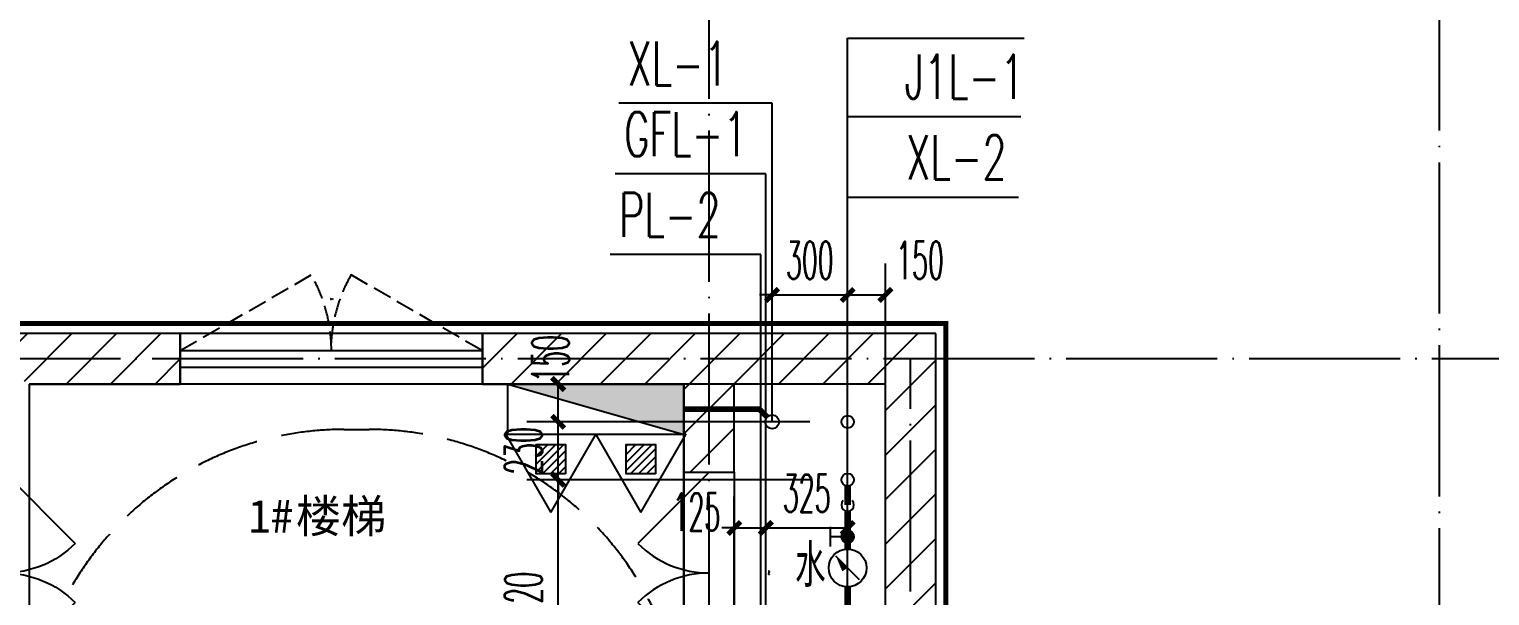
# Model space of a CAD drawing. Extents: x 27938 to 1507990, y 110129 to 923079.
# Drawn here: x 1212464 to 1218264, y 592434 to 594682 of the extents above; entities that cross this region are included whole.
import ezdxf

# ---------------------------------------------------------------- set-up
doc = ezdxf.new("R2010")
doc.units = 0
doc.header["$LTSCALE"] = 1000
doc.header["$MEASUREMENT"] = 0
doc.linetypes.add('DASH', pattern=[0.35, 0.25, -0.1])
doc.linetypes.add('DOTE', pattern=[2.42, 2, -0.2, 0.02, -0.2])
for name, color, linetype in [('----建筑底图', 8, 'Continuous'), ('DIM_SYMB', 3, 'Continuous'), ('DIM_不分区消火栓', 1, 'Continuous'), ('DIM_管井排水', 5, 'Continuous'), ('DIM_给水', 3, 'Continuous'), ('DIM_餐饮排水', 31, 'Continuous'), ('DOTE', 1, 'Continuous'), ('EQUIP_消火栓', 7, 'Continuous'), ('EQUIP_消防', 7, 'Continuous'), ('PIPE-不分区消火栓', 1, 'TG_X'), ('PIPE-给水', 3, 'J1'), ('PUB_HATCH', 8, 'Continuous'), ('PUB_TEXT', 4, 'Continuous'), ('STAIR', 2, 'Continuous'), ('VALVE_给水', 7, 'Continuous'), ('VPIPE-不分区消火栓', 1, 'Continuous'), ('VPIPE-给水', 3, 'J1'), ('VPIPE-给水中', 72, 'J2'), ('WALL', 9, 'Continuous'), ('WINDOW', 4, 'Continuous'), ('WINDOW_TEXT', 7, 'Continuous')]:
    doc.layers.add(name, color=color, linetype=linetype)
doc.layers.add('S-L主梁线', color=4, linetype='DASH', plot=False)
doc.styles.add('_TCH_DIM_T3', font='SIMPLEX.shx', dxfattribs={"width": 0.494118, "bigfont": 'GBCBIG.shx'})
doc.styles.add('_TCH_WINDOW', font='SIMPLEX.shx', dxfattribs={"width": 0.7, "height": 3.5, "bigfont": 'GBCBIG.shx'})
doc.styles.add('_TWT_SERIAL', font='SIMPLEX', dxfattribs={"width": 0.8, "height": 3.5, "bigfont": 'HZTXT'})
doc.styles.get("Standard").update_dxf_attribs({"font": 'gbenor.shx', "bigfont": 'gbcbig.shx'})
doc.styles.add('TG_LINETYPE', font='SIMPLEX', dxfattribs={"width": 0.8, "height": 3, "bigfont": 'HZTXT'})
doc.styles.add('黑体', font='simhei.ttf')
doc.linetypes.add('J1', pattern='A,3,-0.2,["J1",Standard,S=0.25,R=0,X=-0.1,Y=-0.115],-0.35', length=3.55)
doc.linetypes.add('J2', pattern='A,3,-0.2,["J2",Standard,S=0.25,R=0,X=-0.1,Y=-0.115],-0.35', length=3.55)
doc.linetypes.add('TG_X', pattern='A,2,-0.229,["X",TG_LINETYPE,S=0.1,R=0,X=-0.229,Y=-0.15],0', length=2.229)
doc.dimstyles.new('_TWT_ARCH&&50', dxfattribs={"dimtxt": 148.75, "dimasz": 50, "dimexe": 125, "dimexo": 150, "dimgap": 63.125, "dimtad": 1, "dimdec": 0, "dimzin": 0, "dimdsep": 46, "dimtxsty": '_TCH_DIM_T3', "dimblk": 'ARCHTICK', "dimcen": 0.09, "dimclrt": 7, "dimazin": 2, "dimtfac": 1, "dimtdec": 0, "dimtix": 1, "dimtmove": 2, "dimatfit": 3, "dimfxl": 100, "dimtolj": 1, "dimtzin": 0, "dimarcsym": 0})
pattern_1 = [(45, (0, 89.76), (-88.3884, 88.3884), [])]

# ---------------------------------------------------------------- blocks, each defined once
blk = doc.blocks.new('$TwtSys$00000434')
for p, q in [((-0.5, 0.5), (-0.5, -0.5)), ((-0.5, -0.5), (0.5, 0.5)), ((0.5, 0.5), (-0.5, 0.5)), ((0.5, -0.5), (0.5, 0.5)), ((-0.5, -0.5), (0.5, -0.5))]:
    blk.add_line(p, q)
blk.add_solid([(0.5, -0.5), (0.5, 0.5), (-0.5, -0.5)])
blk = doc.blocks.new('$TwtSys$00000546')
h = blk.add_hatch()
h.set_pattern_fill('ANSI31', color=1, scale=200, style=0)
h.set_pattern_definition([(45, (-38543.802, -6670.83), (-17.67767, 17.67767), [])])
h.paths.add_polyline_path([(-64.9, 173.7), (64.9, 173.7), (64.9, 43.9), (-64.9, 43.9)])
at = {"color": 1}
for points in [[(0, 343.6), (-198.4, 0), (198.4, 0)], [(-64.9, 173.7), (64.9, 173.7), (64.9, 43.9), (-64.9, 43.9)]]:
    blk.add_lwpolyline(points, close=True, dxfattribs=at)
blk = doc.blocks.new('$WINLIB2D$00000001')
at = {"color": 0}
for points in [[(-0.5, 0.5), (-0.5, -0.5)], [(-0.5, 0.5), (0.5, 0.5)], [(0.5, -0.5), (0.5, 0.5)], [(0.5, 0.1667), (-0.5, 0.1667)], [(0.5, -0.1667), (-0.5, -0.1667)], [(-0.5, -0.5), (0.5, -0.5)]]:
    blk.add_lwpolyline(points, dxfattribs=at)
blk = doc.blocks.new('$DorLib2D$00000116')
at = {"color": 0}
for p, q in [((-0.5, 0), (-0.1464, 0.3536)), ((0.5, 0), (0.1464, 0.3536))]:
    blk.add_line(p, q, dxfattribs=at)
for centre, start, end in [((-0.5, 0), 0, 45), ((0.5, 0), 135, 180)]:
    blk.add_arc(centre, 0.5, start, end, dxfattribs=at)
blk = doc.blocks.new('A$C149A4CC3')
at = {"layer": 'PUB_HATCH'}
h = blk.add_hatch(dxfattribs=at)
h.set_pattern_fill('普通砖', color=256, scale=50, style=0)
h.set_pattern_definition(pattern_1)
h.paths.add_polyline_path([(-13800, -13260.1), (-13200, -13260.1), (-13200, -13060.1), (-13900, -13060.1), (-13900, -13193.4)])
h = blk.add_hatch(dxfattribs=at)
h.set_pattern_fill('普通砖', color=256, scale=50, style=0)
h.set_pattern_definition(pattern_1)
h.paths.add_polyline_path([(-11100, -13060.1), (-12000, -13060.1), (-12000, -13260.1), (-11200, -13260.1), (-11100, -13193.4)])
h = blk.add_hatch(dxfattribs=at)
h.set_pattern_fill('普通砖', color=256, scale=50, style=0)
h.set_pattern_definition(pattern_1)
h.paths.add_polyline_path([(-10400, -13260.1), (-10200, -13060.1), (-11100, -13060.1), (-11100, -13193.4), (-11000, -13260.1)])
h = blk.add_hatch(dxfattribs=at)
h.set_pattern_fill('普通砖', color=256, scale=50, style=0)
h.set_pattern_definition(pattern_1)
h.paths.add_polyline_path([(-10300, -14776.8), (-10200, -14710.1), (-10200, -13060.1), (-10400, -13260.1), (-10400, -14710.1)])
h = blk.add_hatch(dxfattribs=at)
h.set_pattern_fill('普通砖', color=256, scale=50, style=0)
h.set_pattern_definition(pattern_1)
h.paths.add_polyline_path([(-11200, -13260.1), (-11200, -13610.1), (-11000, -13610.1), (-11000, -13260.1), (-11100, -13193.4)])
at = {"color": 8, "linetype": 'DASH', "ltscale": 0.8, "const_width": 20}
blk.add_lwpolyline([(0, -16470.1), (-1660, -16470.1), (-1660, -15470.1), (-4840, -15470.1), (-4840, -16470.1), (-6360, -16470.1), (-6360, -15470.1), (-8060, -15470.1), (-8060, -14670.1), (-10160, -14670.1), (-10160, -13020.1), (-14840, -13020.1), (-14840, -14670.1), (-16940, -14670.1), (-16940, -15470.1), (-18640, -15470.1), (-18640, -16470.1), (-20160, -16470.1), (-20160, -15470.1), (-23340, -15470.1), (-23340, -16470.1), (-25140, -16470.1)], dxfattribs=at)
at = {"layer": 'DIM_SYMB', "color": 8}
blk.add_lwpolyline([(-13175, -16900.1, 0, 0, 0), (-13175, -13975.1, 0, 0, 0), (-11825, -13975.1, 0, 0, 0), (-11825, -15210.1, 0, 40, 0), (-11825, -15060.1, 0, 0, 0)], format="xyseb", dxfattribs=at)
at = {"layer": 'DOTE', "color": 169, "linetype": 'DOTE', "ltscale": 0.3}
for p, q in [((-11100, -17209.8), (-11100, -11458)), ((-8200, -16610.1), (-8200, -11458)), ((25039.9, -13160.1), (-25818.8, -13160.1)), ((-10300, -14810.1), (-10300, -13160.1))]:
    blk.add_line(p, q, dxfattribs=at)
at = {"layer": 'STAIR', "color": 8}
for p, q in [((-11200, -13260.1), (-13800, -13260.1)), ((-13800, -13260.1), (-13800, -14690.1)), ((-11200, -14690.1), (-11200, -13260.1))]:
    blk.add_line(p, q, dxfattribs=at)
at = {"layer": 'STAIR', "color": 8, "linetype": 'DASH'}
blk.add_lwpolyline([(-13800, -14690.1, -0.414214), (-12550, -13440.1), (-12450, -13440.1, -0.414214), (-11200, -14690.1)], format="xyb", dxfattribs=at)
at = {"layer": 'WALL', "color": 8}
for p, q in [((-13200, -13060.1), (-13900, -13060.1)), ((-13200, -13260.1), (-13200, -13060.1)), ((-11100, -13060.1), (-12000, -13060.1)), ((-12000, -13060.1), (-12000, -13260.1)), ((-10200, -13060.1), (-11100, -13060.1)), ((-10200, -14710.1), (-10200, -13060.1)), ((-13800, -13260.1), (-13200, -13260.1)), ((-12000, -13260.1), (-11200, -13260.1)), ((-11200, -13260.1), (-11200, -13610.1)), ((-10400, -13260.1), (-11000, -13260.1)), ((-11000, -13610.1), (-11000, -13260.1)), ((-10400, -14710.1), (-10400, -13260.1)), ((-11200, -13610.1), (-11000, -13610.1))]:
    blk.add_line(p, q, dxfattribs=at)
at = {"layer": 'WINDOW', "color": 8}
for p, q in [((-11200, -13610.1), (-11200, -14410.1)), ((-11000, -13610.1), (-11000, -14410.1))]:
    blk.add_line(p, q, dxfattribs=at)
at = {"layer": 'WINDOW', "color": 8, "linetype": 'DASH', "ltscale": 0.3}
for points in [[(-13200, -13126.8), (-12680.4, -12826.8, -0.131652), (-12600, -13126.8)], [(-12001.9, -13126.8), (-12521.5, -12826.8, 0.131652), (-12601.9, -13126.8)]]:
    blk.add_lwpolyline(points, format="xyb", dxfattribs=at)
at = {"layer": 'EQUIP_消火栓', "color": 8, "xscale": -700, "yscale": 200, "zscale": 700, "rotation": 180}
blk.add_blockref('$TwtSys$00000434', (-11550, -13360.1), dxfattribs=at)
at = {"layer": 'EQUIP_消防', "color": 8, "xscale": 0.9, "yscale": 0.9, "zscale": 0.9, "rotation": 180}
for p in [(-11728.5, -13460.1), (-11371.5, -13460.1)]:
    blk.add_blockref('$TwtSys$00000546', p, dxfattribs=at)
at = {"layer": 'WINDOW', "color": 8}
ref = blk.add_blockref('$WINLIB2D$00000001', (-12600, -13160.1), dxfattribs=dict(at, xscale=-1200, yscale=-200, zscale=-1200))
ref.add_attrib('A', 'C1214', (-12604.4, -12924.7), dxfattribs={"layer": 'WINDOW_TEXT', "color": 8, "ltscale": 0.5, "height": 4.25, "style": '_TCH_WINDOW', "width": 0.494118})
ref = blk.add_blockref('$DorLib2D$00000116', (-13900, -14010.1), dxfattribs=dict(at, xscale=800, yscale=-800, zscale=800, rotation=89.99999999025357))
ref.add_attrib('A', 'BFM0818', (-14135.4, -14016.7), dxfattribs={"layer": 'WINDOW_TEXT', "color": 8, "ltscale": 0.5, "height": 4.25, "rotation": 90, "style": '_TCH_WINDOW', "width": 0.494118})
ref = blk.add_blockref('$DorLib2D$00000116', (-11100, -14010.1), dxfattribs=dict(at, xscale=-800, yscale=-800, zscale=-800, rotation=270.0000100699408))
ref.add_attrib('A', 'BFM0818', (-10860.4, -14016.7), dxfattribs={"layer": 'WINDOW_TEXT', "color": 8, "ltscale": 0.5, "height": 4.25, "rotation": 90.00001, "style": '_TCH_WINDOW', "width": 0.494118})
at = {"layer": 'PUB_TEXT', "color": 8, "style": '黑体'}
for s, p in [('1#', (-12930, -13850)), ('楼梯', (-12740.9, -13850))]:
    blk.add_text(s, height=131.43, dxfattribs=at).set_placement(p)
at = {"layer": 'PUB_TEXT', "color": 8}
blk.add_text('水', height=168.8, dxfattribs=at).set_placement((-10759, -14065.3))
blk = doc.blocks.new('A$C63B2058D')
at = {"layer": 'S-L主梁线', "color": 0, "linetype": 'ByBlock', "lineweight": 18}
for p, q in [((2549.5, 7750), (-250, 7750)), ((3450, 7750), (2549.5, 7750)), ((3449.6, 6100), (3450, 7750))]:
    blk.add_line(p, q, dxfattribs=at)
at = {"layer": 'S-L主梁线', "color": 0, "linetype": 'DASH', "lineweight": 18}
for p, q in [((-150, 7550), (2449.5, 7550)), ((2449.5, 7550), (2450, 6350)), ((2449.5, 7550), (2450, 6350)), ((2649.5, 7550), (3250, 7550)), ((2649.5, 7550), (2650, 6350)), ((3250, 7550), (3249.6, 6100))]:
    blk.add_line(p, q, dxfattribs=at)
blk = doc.blocks.new('_ArchTick')
at = {"color": 0, "linetype": 'ByBlock', "const_width": 0.4}
blk.add_lwpolyline([(-0.5, -0.5), (0.5, 0.5)], dxfattribs=at)
blk = doc.blocks.new('*D671')
at = {"layer": 'Defpoints', "color": 0}
for p in [(1215713.6, 592702.7), (1215388.6, 591974), (1215713.6, 591974)]:
    blk.add_point(p, dxfattribs=at)
at = {"layer": 'DIM_给水', "color": 0, "lineweight": -2}
for p, q in [((1215388.6, 592124), (1215388.6, 592827.7)), ((1215713.6, 592124), (1215713.6, 592827.7)), ((1215388.6, 592702.7), (1215713.6, 592702.7))]:
    blk.add_line(p, q, dxfattribs=at)
at = {"layer": 'DIM_给水', "color": 0, "lineweight": -2, "xscale": 50, "yscale": 50, "zscale": 50}
for p, rotation in [((1215388.6, 592702.7), 179.9999403300014), ((1215713.6, 592702.7), 359.9999403300015)]:
    blk.add_blockref('_ArchTick', p, dxfattribs=dict(at, rotation=rotation))
at = {"layer": 'DIM_给水', "color": 7, "insert": (1215551.1, 592840.2), "char_height": 148.75, "attachment_point": 5, "rotation": 359.99994, "style": '_TCH_DIM_T3'}
blk.add_mtext('\\A1;325', dxfattribs=at)
blk = doc.blocks.new('*D672')
at = {"layer": 'Defpoints', "color": 0}
for p in [(1215388.6, 592702.7), (1215263.6, 591974), (1215388.6, 591974)]:
    blk.add_point(p, dxfattribs=at)
at = {"layer": 'DIM_给水', "color": 0, "lineweight": -2}
for p, q in [((1215263.6, 592124), (1215263.6, 592827.7)), ((1215388.6, 592124), (1215388.6, 592827.7)), ((1215263.6, 592702.7), (1215213.6, 592702.7)), ((1215263.6, 592702.7), (1215388.6, 592702.7)), ((1215388.6, 592702.7), (1215438.6, 592702.7))]:
    blk.add_line(p, q, dxfattribs=at)
at = {"layer": 'DIM_给水', "color": 0, "lineweight": -2, "xscale": 50, "yscale": 50, "zscale": 50}
for p, rotation in [((1215263.6, 592702.7), 359.9999403300258), ((1215388.6, 592702.7), 179.9999403300258)]:
    blk.add_blockref('_ArchTick', p, dxfattribs=dict(at, rotation=rotation))
at = {"layer": 'DIM_给水', "color": 7, "insert": (1215113.1, 592766.3), "char_height": 148.75, "attachment_point": 5, "rotation": 359.99994, "style": '_TCH_DIM_T3'}
blk.add_mtext('\\A1;125', dxfattribs=at)
blk = doc.blocks.new('*D673')
at = {"layer": 'Defpoints', "color": 0}
for p in [(1215713.6, 593627.6), (1215413.6, 593124), (1215713.6, 593124)]:
    blk.add_point(p, dxfattribs=at)
at = {"layer": 'DIM_给水', "color": 0, "lineweight": -2}
for p, q in [((1215413.6, 593274), (1215413.6, 593752.6)), ((1215713.6, 593274), (1215713.6, 593752.6)), ((1215413.6, 593627.6), (1215363.6, 593627.6)), ((1215413.6, 593627.6), (1215713.6, 593627.6)), ((1215713.6, 593627.6), (1215763.6, 593627.6))]:
    blk.add_line(p, q, dxfattribs=at)
at = {"layer": 'DIM_给水', "color": 0, "lineweight": -2, "xscale": 50, "yscale": 50, "zscale": 50}
blk.add_blockref('_ArchTick', (1215413.6, 593627.6), dxfattribs=at)
at = {"layer": 'DIM_给水', "color": 0, "lineweight": -2, "xscale": 50, "yscale": 50, "zscale": 50, "rotation": 180}
blk.add_blockref('_ArchTick', (1215713.6, 593627.6), dxfattribs=at)
at = {"layer": 'DIM_给水', "color": 7, "insert": (1215563.6, 593765.1), "char_height": 148.75, "attachment_point": 5, "style": '_TCH_DIM_T3'}
blk.add_mtext('\\A1;300', dxfattribs=at)
blk = doc.blocks.new('*D674')
at = {"layer": 'Defpoints', "color": 0}
for p in [(1215863.6, 593627.6), (1215713.6, 593124), (1215863.6, 593124)]:
    blk.add_point(p, dxfattribs=at)
at = {"layer": 'DIM_给水', "color": 0, "lineweight": -2}
for p, q in [((1215713.6, 593274), (1215713.6, 593752.6)), ((1215863.6, 593274), (1215863.6, 593752.6)), ((1215713.6, 593627.6), (1215863.6, 593627.6))]:
    blk.add_line(p, q, dxfattribs=at)
at = {"layer": 'DIM_给水', "color": 0, "lineweight": -2, "xscale": 50, "yscale": 50, "zscale": 50, "rotation": 180}
blk.add_blockref('_ArchTick', (1215713.6, 593627.6), dxfattribs=at)
at = {"layer": 'DIM_给水', "color": 0, "lineweight": -2, "xscale": 50, "yscale": 50, "zscale": 50}
blk.add_blockref('_ArchTick', (1215863.6, 593627.6), dxfattribs=at)
at = {"layer": 'DIM_给水', "color": 7, "insert": (1216001.1, 593765.1), "char_height": 148.75, "attachment_point": 5, "style": '_TCH_DIM_T3'}
blk.add_mtext('\\A1;150', dxfattribs=at)
blk = doc.blocks.new('*D677')
at = {"layer": 'Defpoints', "color": 0}
for p in [(1214564.1, 592894), (1215713.6, 592894), (1215713.6, 591974)]:
    blk.add_point(p, dxfattribs=at)
at = {"layer": 'DIM_给水', "color": 0, "lineweight": -2}
for p, q in [((1215563.6, 592894), (1214439.1, 592894)), ((1214564.1, 591974), (1214564.1, 592894)), ((1215563.6, 591974), (1214439.1, 591974))]:
    blk.add_line(p, q, dxfattribs=at)
at = {"layer": 'DIM_给水', "color": 0, "lineweight": -2, "xscale": 50, "yscale": 50, "zscale": 50}
for p, rotation in [((1214564.1, 592894), 90), ((1214564.1, 591974), 270)]:
    blk.add_blockref('_ArchTick', p, dxfattribs=dict(at, rotation=rotation))
at = {"layer": 'DIM_给水', "color": 7, "insert": (1214426.6, 592434), "char_height": 148.75, "attachment_point": 5, "rotation": 90, "style": '_TCH_DIM_T3'}
blk.add_mtext('\\A1;920', dxfattribs=at)
blk = doc.blocks.new('*D678')
at = {"layer": 'Defpoints', "color": 0}
for p in [(1214564.1, 593124), (1215713.6, 593124), (1215713.6, 592894)]:
    blk.add_point(p, dxfattribs=at)
at = {"layer": 'DIM_给水', "color": 0, "lineweight": -2}
for p, q in [((1214564.1, 593124), (1214564.1, 593174)), ((1215563.6, 593124), (1214439.1, 593124)), ((1214564.1, 592894), (1214564.1, 593124)), ((1215563.6, 592894), (1214439.1, 592894)), ((1214564.1, 592894), (1214564.1, 592844))]:
    blk.add_line(p, q, dxfattribs=at)
at = {"layer": 'DIM_给水', "color": 0, "lineweight": -2, "xscale": 50, "yscale": 50, "zscale": 50}
for p, rotation in [((1214564.1, 593124), 270), ((1214564.1, 592894), 90)]:
    blk.add_blockref('_ArchTick', p, dxfattribs=dict(at, rotation=rotation))
at = {"layer": 'DIM_给水', "color": 7, "insert": (1214426.6, 593009), "char_height": 148.75, "attachment_point": 5, "rotation": 90, "style": '_TCH_DIM_T3'}
blk.add_mtext('\\A1;230', dxfattribs=at)
blk = doc.blocks.new('*D679')
at = {"layer": 'Defpoints', "color": 0}
for p in [(1214564.1, 593274), (1215713.6, 593274), (1215713.6, 593124)]:
    blk.add_point(p, dxfattribs=at)
at = {"layer": 'DIM_给水', "color": 0, "lineweight": -2}
for p, q in [((1215563.6, 593274), (1214439.1, 593274)), ((1214564.1, 593124), (1214564.1, 593274)), ((1215563.6, 593124), (1214439.1, 593124))]:
    blk.add_line(p, q, dxfattribs=at)
at = {"layer": 'DIM_给水', "color": 0, "lineweight": -2, "xscale": 50, "yscale": 50, "zscale": 50}
for p, rotation in [((1214564.1, 593274), 90), ((1214564.1, 593124), 270)]:
    blk.add_blockref('_ArchTick', p, dxfattribs=dict(at, rotation=rotation))
at = {"layer": 'DIM_给水', "color": 7, "insert": (1214533.4, 593374), "char_height": 148.75, "attachment_point": 5, "rotation": 90, "style": '_TCH_DIM_T3'}
blk.add_mtext('\\A1;150', dxfattribs=at)
blk = doc.blocks.new('$VALVE$00000497')
for p, q in [((78, 138), (-78, 138)), ((0, 50), (0, 138))]:
    blk.add_line(p, q)
at = {"const_width": 49.6}
blk.add_lwpolyline([(25, 0, 1), (-25, 0, 1)], format="xyb", close=True, dxfattribs=at)
blk.add_circle((0, 0), 50)
blk = doc.blocks.new('$VALVE$00000742')
blk.add_line((-93, -93), (93, 93))
blk.add_lwpolyline([(93, 93, 0, 50, 0), (-13, 22, 50, 50, 0)], format="xyseb")
blk.add_circle((0, 0), 150)
for p in [(-150, 0), (150, 0)]:
    blk.add_point(p)

msp = doc.modelspace()

# ---------------------------------------------------------------- block references
at = {"layer": '----建筑底图'}
msp.add_blockref('A$C149A4CC3', (1226263.6, 606534.1), dxfattribs=at)

# ---------------------------------------------------------------- next in the draw order: hatches: boundary and pattern name
at = {"layer": 'PIPE-不分区消火栓'}
for points in [[(1215363.6, 593174), (1215363.6, 593185.2), (1215368.3, 593185.2)], [(1215363.6, 593174), (1215371.6, 593181.9), (1215368.3, 593185.2)]]:
    msp.add_hatch(color=256, dxfattribs=at).paths.add_polyline_path(points)

# ---------------------------------------------------------------- next in the draw order: linework, layer by layer
at = {"layer": 'DIM_不分区消火栓'}
for p, q in [((1215413.6, 594388.6), (1214805, 594388.6)), ((1215413.6, 593124), (1215413.6, 594388.6)), ((1215713.6, 591974), (1215713.6, 594016.3)), ((1215713.6, 594016.3), (1216391.8, 594016.3))]:
    msp.add_line(p, q, dxfattribs=at)
at = {"layer": 'DIM_管井排水'}
for p, q in [((1215388.6, 594108.3), (1214790.8, 594108.3)), ((1215388.6, 591949), (1215388.6, 594108.3))]:
    msp.add_line(p, q, dxfattribs=at)
at = {"layer": 'DIM_给水'}
for p, q in [((1215713.6, 593124), (1215713.6, 594647.4)), ((1215713.6, 594647.4), (1216415.1, 594647.4)), ((1215713.6, 592894), (1215713.6, 594336.4)), ((1215713.6, 594336.4), (1216401.7, 594336.4))]:
    msp.add_line(p, q, dxfattribs=at)
at = {"layer": 'DIM_餐饮排水'}
for p, q in [((1215368.8, 593787.7), (1214771.1, 593787.7)), ((1215368.8, 591519), (1215368.8, 593787.7))]:
    msp.add_line(p, q, dxfattribs=at)
at = {"layer": 'PIPE-不分区消火栓', "ltscale": 0.25, "const_width": 22.5}
for points in [[(1215063.6, 593174), (1215363.6, 593174)], [(1215363.6, 593174), (1215394.2, 593143.4)]]:
    msp.add_lwpolyline(points, dxfattribs=at)
at = {"layer": 'PIPE-给水', "ltscale": 0.25, "const_width": 27.5}
for points in [[(1215713.6, 592869), (1215713.6, 592794)], [(1215713.6, 592769), (1215713.6, 592619)], [(1215713.6, 592469), (1215713.6, 592319)]]:
    msp.add_lwpolyline(points, dxfattribs=at)
at = {"layer": 'PIPE-给水'}
msp.add_arc((1215713.6, 592794), 25, 135, 45, dxfattribs=at)
at = {"layer": 'VPIPE-不分区消火栓'}
msp.add_circle((1215413.6, 593124), 27.5, dxfattribs=at)
at = {"layer": 'VPIPE-给水'}
msp.add_circle((1215713.6, 592894), 25, dxfattribs=at)
msp.add_circle((1215713.6, 592894), 25, dxfattribs=at)
at = {"layer": 'VPIPE-给水中'}
msp.add_circle((1215713.6, 593124), 25, dxfattribs=at)

# ---------------------------------------------------------------- next in the draw order: block references
at = {"layer": 'S-L主梁线', "color": 225, "linetype": 'ByBlock', "lineweight": 18}
msp.add_blockref('A$C63B2058D', (1212613.6, 585724), dxfattribs=at)
at = {"layer": 'VALVE_给水', "xscale": -0.5, "yscale": -0.5, "zscale": 0.5, "rotation": 270}
for name, p in [('$VALVE$00000497', (1215713.6, 592668)), ('$VALVE$00000742', (1215713.6, 592544))]:
    msp.add_blockref(name, p, dxfattribs=at)

# ---------------------------------------------------------------- next in the draw order: texts
at = {"layer": 'DIM_不分区消火栓', "color": 7, "style": '_TWT_SERIAL', "width": 0.64}
for s, p in [('XL-1', (1214840, 594458.6)), ('XL-2', (1215946.2, 594086.3))]:
    msp.add_text(s, height=175, dxfattribs=at).set_placement(p)
at = {"layer": 'DIM_管井排水', "color": 7, "style": '_TWT_SERIAL', "width": 0.64}
msp.add_text('GFL-1', height=175, dxfattribs=at).set_placement((1214825.8, 594178.3))
at = {"layer": 'DIM_给水', "color": 7, "style": '_TWT_SERIAL', "width": 0.64}
msp.add_text('J1L-1', height=175, dxfattribs=at).set_placement((1215940.1, 594406.4))
at = {"layer": 'DIM_餐饮排水', "color": 7, "style": '_TWT_SERIAL', "width": 0.64}
msp.add_text('PL-2', height=175, dxfattribs=at).set_placement((1214806.1, 593857.7))

# ---------------------------------------------------------------- next in the draw order: dimensions: what is measured, and where the dimension line sits
at = {"layer": 'DIM_给水'}
for p1, p2, distance, picture, middle in [((1215413.6, 593124), (1215713.6, 593124), 503.6, '*D673', (1215563.6, 593765.1)), ((1215713.6, 592894), (1215713.6, 593124), 1149.5, '*D678', (1214426.6, 593009)), ((1215388.6, 591974), (1215713.6, 591974), 728.7, '*D671', (1215551.1, 592840.2)), ((1215713.6, 591974), (1215713.6, 592894), 1149.5, '*D677', (1214426.6, 592434))]:
    dim = msp.add_aligned_dim(p1=p1, p2=p2, distance=distance, dimstyle='_TWT_ARCH&&50', dxfattribs=at)
    dim.commit()
    dim.dimension.update_dxf_attribs({"geometry": picture, "text_midpoint": middle})
for base, p1, p2, angle, picture, middle in [((1215863.6, 593627.6), (1215713.6, 593124), (1215863.6, 593124), 0, '*D674', (1216001.1, 593765.1)), ((1214564.1, 593274), (1215713.6, 593124), (1215713.6, 593274), 90, '*D679', (1214533.4, 593374)), ((1215388.6, 592702.7), (1215263.6, 591974), (1215388.6, 591974), 359.99994, '*D672', (1215113.1, 592766.3))]:
    dim = msp.add_linear_dim(base=base, p1=p1, p2=p2, angle=angle, dimstyle='_TWT_ARCH&&50', dxfattribs=at)
    dim.commit()
    dim.dimension.update_dxf_attribs({"geometry": picture, "text_midpoint": middle, "dimtype": 129})

doc.saveas('drawing.dxf')
